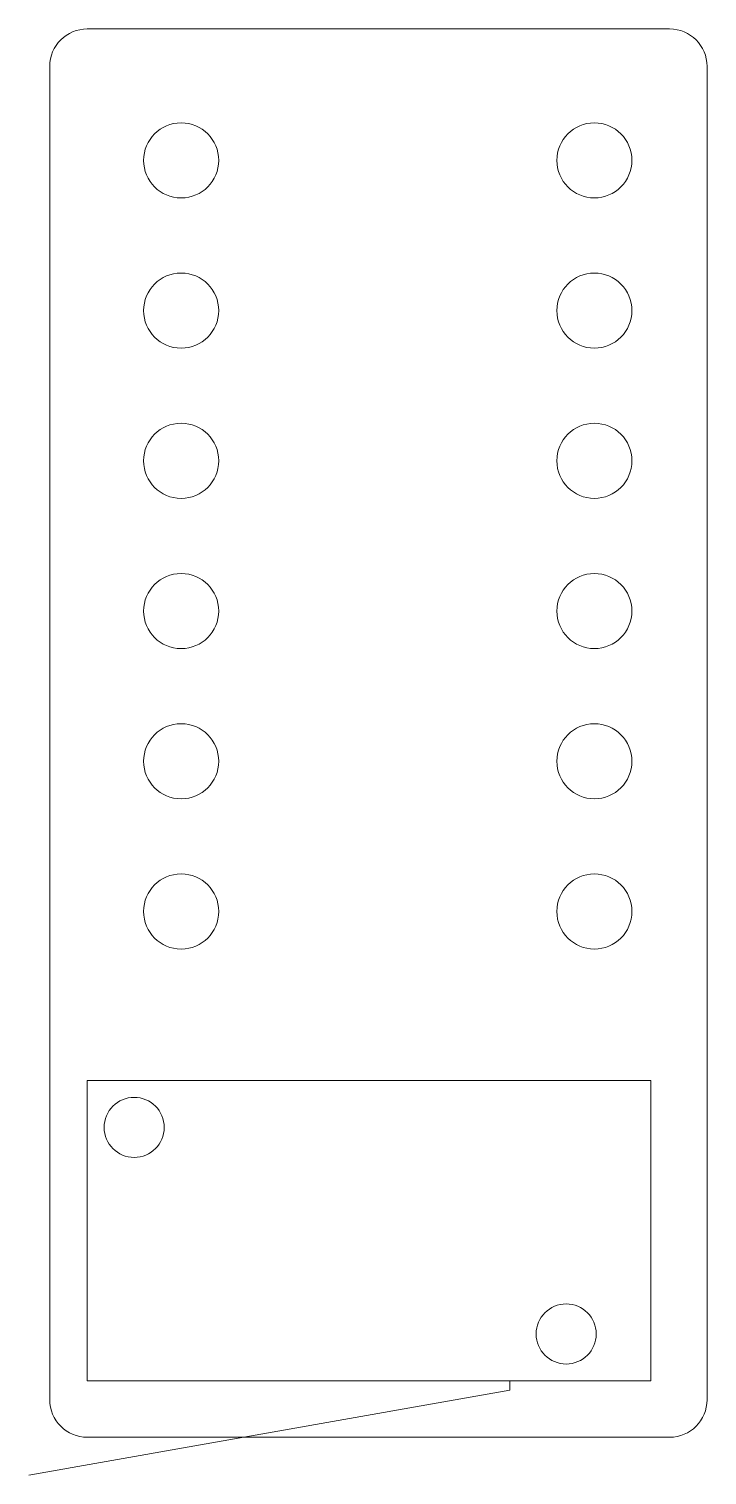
# Model space of a CAD drawing. Header units: millimetres. Extents: x 13.9 to 50, y 23 to 100.
import ezdxf

# ---------------------------------------------------------------- set-up
doc = ezdxf.new("R2010")
doc.units = ezdxf.units.MM
for name, color, linetype, lineweight in [('MountingHoles', 1, 'CONTINUOUS', 0), ('Outer', 1, 'CONTINUOUS', 0), ('Switch_Arm', 2, 'CONTINUOUS', 0), ('Switch_MountingHoles', 1, 'CONTINUOUS', 0), ('Switch_Outer', 3, 'CONTINUOUS', 0)]:
    doc.layers.add(name, color=color, linetype=linetype, lineweight=lineweight)

# ---------------------------------------------------------------- blocks, each defined once
blk = doc.blocks.new('JAS_Greyfin_Endstops-1')
at = {"layer": 'Switch_Arm'}
for q in [(30.605, 18.515), (5, 13.5)]:
    blk.add_line((5, 14), q, dxfattribs=at)
at = {"layer": 'Switch_MountingHoles'}
for centre in [(2, 11), (25, 0)]:
    blk.add_circle(centre, 1.6, dxfattribs=at)
at = {"layer": 'Switch_Outer'}
for p, q in [((27.5, 13.5), (-2.5, 13.5)), ((-2.5, -2.5), (-2.5, 13.5)), ((27.5, -2.5), (27.5, 13.5)), ((27.5, -2.5), (-2.5, -2.5))]:
    blk.add_line(p, q, dxfattribs=at)

msp = doc.modelspace()

# ---------------------------------------------------------------- linework, layer by layer
at = {"layer": 'MountingHoles'}
for centre in [(22, 93), (44, 93), (22, 85), (44, 85), (22, 77), (44, 77), (22, 69), (44, 69), (22, 61), (44, 61), (22, 53), (44, 53)]:
    msp.add_circle(centre, 2, dxfattribs=at)
for centre, start, end in [((17, 98), 90, 180), ((48, 98), 0, 90), ((17, 27), 180, 270), ((48, 27), 270, 0)]:
    msp.add_arc(centre, 2, start, end, dxfattribs=at)
at = {"layer": 'Outer'}
for p, q in [((48, 100), (17, 100)), ((15, 98), (15, 27)), ((50, 27), (50, 98)), ((17, 25), (48, 25))]:
    msp.add_line(p, q, dxfattribs=at)

# ---------------------------------------------------------------- block references
at = {"layer": 'Switch_Outer', "rotation": 180}
msp.add_blockref('JAS_Greyfin_Endstops-1', (44.5, 41.5), dxfattribs=at)

doc.saveas('drawing.dxf')
